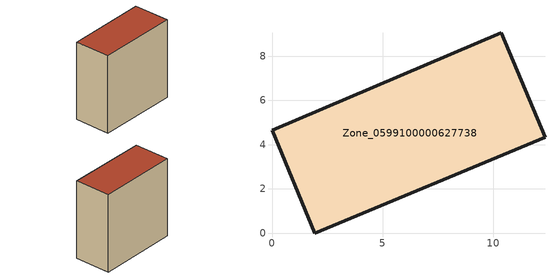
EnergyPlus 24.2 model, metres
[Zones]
Zone_0599100000627738
 floor ground (C_G): 0,4.65 10.37,9.05 12.34,4.34 1.94,0 z0.32
 wall outside (C_F): 10.37,9.05 0,4.65 1.94,0 12.34,4.34 10.37,9.05 z0.32:11.38
 roof outside (C_R): 1.94,0 12.34,4.34 10.37,9.05 0,4.65 z11.38
[BUILDING]
Pand.0599100000627738: North Axis=0; Terrain=City; Loads Convergence Tolerance Value=0.04; Temperature Convergence Tolerance Value=0.4; Solar Distribution=FullExterior; Maximum Number of Warmup Days=25; Minimum Number of Warmup Days=1
[Site:Location]
Rotterdam.The.Hague.AP_ZH_NLD Design_Conditions: Latitude=51.96; Longitude=4.45; Time Zone=1; Elevation=-4.5
[SITE:GROUNDTEMPERATURE:BUILDINGSURFACE]
18, 18, 18, 18, 18, 18, 18, 18, 18, 18, 18, 18
[MATERIAL] Thermal Absorptance=0.9; Solar Absorptance=0.7; Visible Absorptance=0.7
Name | Roughness | Thickness | Conductivity | Density | Specific Heat
G.TI.1946 | MediumSmooth | 0.15 | 1 | 540 | 1210
F.TI.1946 | Rough | 0.3 | 0.857143 | 1920 | 840
R.TI.1946 | MediumRough | 0.2 | 0.1 | 1500 | 1000
[CONSTRUCTION]
C_G: G.TI.1946
C_F: F.TI.1946
C_R: R.TI.1946
[ZONE]
Zone_0599100000627738: Type=1; Multiplier=1; Ceiling Height=Autocalculate; Volume=Autocalculate; Floor Area=autocalculate; Part of Total Floor Area=Yes
[ZONEINFILTRATION:DESIGNFLOWRATE]
Infil_Zone_0599100000627738: Zone or ZoneList or Space or SpaceList=Zone_0599100000627738; Schedule=AlwaysOn; Design Flow Rate Calculation Method=Flow/Area; Flow Rate per Floor Area=0.003; Constant Term Coefficient=1; Temperature Term Coefficient=0; Velocity Term Coefficient=0; Velocity Squared Term Coefficient=0
[HVACTEMPLATE:ZONE:IDEALLOADSAIRSYSTEM]
Zone_0599100000627738: Maximum Heating Supply Air Temperature=50; Minimum Cooling Supply Air Temperature=13; Maximum Heating Supply Air Humidity Ratio=0.0156; Minimum Cooling Supply Air Humidity Ratio=0.0077; Heating Limit=NoLimit; Cooling Limit=NoLimit; Dehumidification Control Type=ConstantSensibleHeatRatio; Cooling Sensible Heat Ratio=0.7; Dehumidification Setpoint=60; Humidification Control Type=None; Humidification Setpoint=30; Outdoor Air Method=None; Outdoor Air Flow Rate per Person=0.00944; Outdoor Air Flow Rate per Zone Floor Area=0; Outdoor Air Flow Rate per Zone=0; Demand Controlled Ventilation Type=None; Outdoor Air Economizer Type=NoEconomizer; Heat Recovery Type=None; Sensible Heat Recovery Effectiveness=0.7; Latent Heat Recovery Effectiveness=0.65
[ZONECONTROL:THERMOSTAT]
ThermostatControl_Zone_0599100000627738: Zone or ZoneList=Zone_0599100000627738; Control Type Schedule=DualSetpointControlType; Control 1=Thermostat_Zone_0599100000627738; Temperature Difference Between Cutout And Setpoint=0
[THERMOSTATSETPOINT:DUALSETPOINT]
Thermostat_Zone_0599100000627738: Heating Setpoint Temperature Schedule=HeatingSetpoint_Zone_0599100000627738; Cooling Setpoint Temperature Schedule=CoolingSetpoint_Zone_0599100000627738
[SCHEDULE:COMPACT]
HeatingSetpoint_Zone_0599100000627738: Through: 12/31, For: AllDays, Until: 24:00, 21
CoolingSetpoint_Zone_0599100000627738: Through: 12/31, For: AllDays, Until: 24:00, 24
DualSetpointControlType: Through: 12/31, For: AllDays, Until: 24:00, 4
AlwaysOn: Through: 12/31, For: AllDays, Until: 24:00, 1
